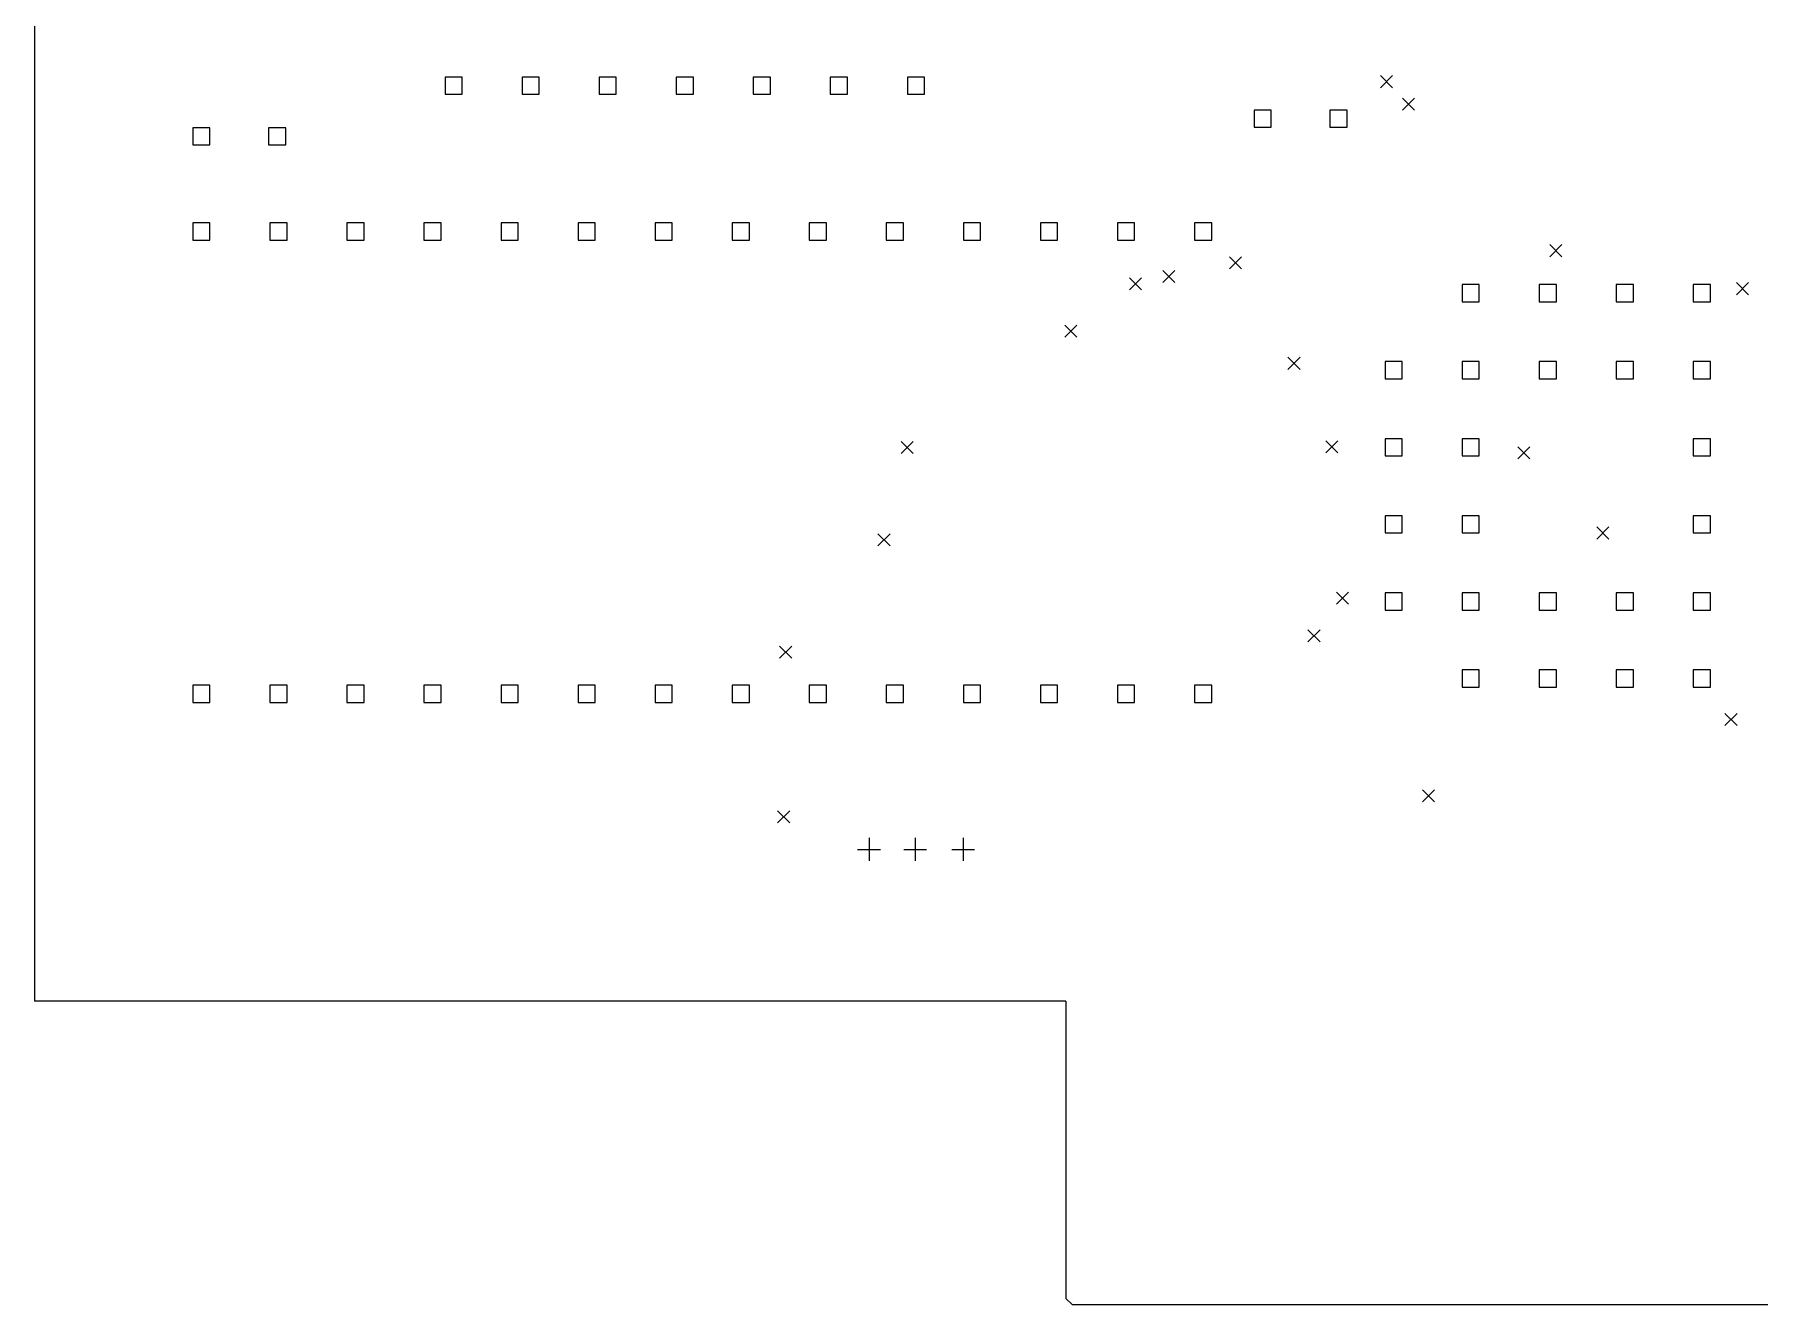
# Model space of a CAD drawing. Extents: x 98 to 216, y -166 to -40.
# Drawn here: x 100 to 156.9, y -145 to -103.1 of the extents above; entities that cross this region are included whole.
import ezdxf

# ---------------------------------------------------------------- set-up
doc = ezdxf.new("R2010")
doc.units = 0
doc.layers.add('BLACK', color=7, linetype='CONTINUOUS')

msp = doc.modelspace()

# ---------------------------------------------------------------- linework, layer by layer
at = {"layer": 'BLACK', "linetype": 'CONTINUOUS'}
for p, q in [((100, -40), (100, -135)), ((114.098, -104.547), (113.532, -104.547)), ((113.532, -104.547), (113.532, -105.113)), ((114.098, -105.113), (114.098, -104.547)), ((116.638, -104.547), (116.072, -104.547)), ((116.072, -104.547), (116.072, -105.113)), ((116.638, -105.113), (116.638, -104.547)), ((119.178, -104.547), (118.612, -104.547)), ((118.612, -104.547), (118.612, -105.113)), ((119.178, -105.113), (119.178, -104.547)), ((121.718, -104.547), (121.152, -104.547)), ((121.152, -104.547), (121.152, -105.113)), ((121.718, -105.113), (121.718, -104.547)), ((124.258, -104.547), (123.692, -104.547)), ((123.692, -104.547), (123.692, -105.113)), ((124.258, -105.113), (124.258, -104.547)), ((126.798, -104.547), (126.232, -104.547)), ((126.232, -104.547), (126.232, -105.113)), ((126.798, -105.113), (126.798, -104.547)), ((129.338, -104.547), (128.772, -104.547)), ((128.772, -104.547), (128.772, -105.113)), ((129.338, -105.113), (129.338, -104.547)), ((144.364, -104.498), (144.764, -104.898)), ((144.764, -104.498), (144.364, -104.898)), ((113.532, -105.113), (114.098, -105.113)), ((116.072, -105.113), (116.638, -105.113)), ((118.612, -105.113), (119.178, -105.113)), ((121.152, -105.113), (121.718, -105.113)), ((123.692, -105.113), (124.258, -105.113)), ((126.232, -105.113), (126.798, -105.113)), ((128.772, -105.113), (129.338, -105.113)), ((140.765, -105.635), (140.199, -105.635)), ((140.199, -105.635), (140.199, -106.201)), ((140.765, -106.201), (140.765, -105.635)), ((143.265, -105.635), (142.699, -105.635)), ((142.699, -105.635), (142.699, -106.201)), ((143.265, -106.201), (143.265, -105.635)), ((145.093, -105.244), (145.493, -105.644)), ((145.493, -105.244), (145.093, -105.644)), ((105.783, -106.217), (105.217, -106.217)), ((105.217, -106.217), (105.217, -106.783)), ((105.783, -106.783), (105.783, -106.217)), ((108.283, -106.217), (107.717, -106.217)), ((107.717, -106.217), (107.717, -106.783)), ((108.283, -106.783), (108.283, -106.217)), ((140.199, -106.201), (140.765, -106.201)), ((142.699, -106.201), (143.265, -106.201)), ((105.217, -106.783), (105.783, -106.783)), ((107.717, -106.783), (108.283, -106.783)), ((105.783, -109.352), (105.217, -109.352)), ((105.217, -109.352), (105.217, -109.918)), ((105.783, -109.918), (105.783, -109.352)), ((108.323, -109.352), (107.757, -109.352)), ((107.757, -109.352), (107.757, -109.918)), ((108.323, -109.918), (108.323, -109.352)), ((110.863, -109.352), (110.297, -109.352)), ((110.297, -109.352), (110.297, -109.918)), ((110.863, -109.918), (110.863, -109.352)), ((113.403, -109.352), (112.837, -109.352)), ((112.837, -109.352), (112.837, -109.918)), ((113.403, -109.918), (113.403, -109.352)), ((115.943, -109.352), (115.377, -109.352)), ((115.377, -109.352), (115.377, -109.918)), ((115.943, -109.918), (115.943, -109.352)), ((118.483, -109.352), (117.917, -109.352)), ((117.917, -109.352), (117.917, -109.918)), ((118.483, -109.918), (118.483, -109.352)), ((121.023, -109.352), (120.457, -109.352)), ((120.457, -109.352), (120.457, -109.918)), ((121.023, -109.918), (121.023, -109.352)), ((123.563, -109.352), (122.997, -109.352)), ((122.997, -109.352), (122.997, -109.918)), ((123.563, -109.918), (123.563, -109.352)), ((126.103, -109.352), (125.537, -109.352)), ((125.537, -109.352), (125.537, -109.918)), ((126.103, -109.918), (126.103, -109.352)), ((128.643, -109.352), (128.077, -109.352)), ((128.077, -109.352), (128.077, -109.918)), ((128.643, -109.918), (128.643, -109.352)), ((131.183, -109.352), (130.617, -109.352)), ((130.617, -109.352), (130.617, -109.918)), ((131.183, -109.918), (131.183, -109.352)), ((133.723, -109.352), (133.157, -109.352)), ((133.157, -109.352), (133.157, -109.918)), ((133.723, -109.918), (133.723, -109.352)), ((136.263, -109.352), (135.697, -109.352)), ((135.697, -109.352), (135.697, -109.918)), ((136.263, -109.918), (136.263, -109.352)), ((138.803, -109.352), (138.237, -109.352)), ((138.237, -109.352), (138.237, -109.918)), ((138.803, -109.918), (138.803, -109.352)), ((105.217, -109.918), (105.783, -109.918)), ((107.757, -109.918), (108.323, -109.918)), ((110.297, -109.918), (110.863, -109.918)), ((112.837, -109.918), (113.403, -109.918)), ((115.377, -109.918), (115.943, -109.918)), ((117.917, -109.918), (118.483, -109.918)), ((120.457, -109.918), (121.023, -109.918)), ((122.997, -109.918), (123.563, -109.918)), ((125.537, -109.918), (126.103, -109.918)), ((128.077, -109.918), (128.643, -109.918)), ((130.617, -109.918), (131.183, -109.918)), ((133.157, -109.918), (133.723, -109.918)), ((135.697, -109.918), (136.263, -109.918)), ((138.237, -109.918), (138.803, -109.918)), ((149.946, -110.068), (150.346, -110.468)), ((150.346, -110.068), (149.946, -110.468)), ((139.39, -110.467), (139.79, -110.867)), ((139.79, -110.467), (139.39, -110.867)), ((136.092, -111.16), (136.492, -111.56)), ((136.492, -111.16), (136.092, -111.56)), ((137.192, -110.92), (137.592, -111.32)), ((137.592, -110.92), (137.192, -111.32)), ((147.623, -111.387), (147.057, -111.387)), ((147.057, -111.387), (147.057, -111.953)), ((147.623, -111.953), (147.623, -111.387)), ((150.163, -111.387), (149.597, -111.387)), ((149.597, -111.387), (149.597, -111.953)), ((150.163, -111.953), (150.163, -111.387)), ((152.703, -111.387), (152.137, -111.387)), ((152.137, -111.387), (152.137, -111.953)), ((152.703, -111.953), (152.703, -111.387)), ((155.243, -111.387), (154.677, -111.387)), ((154.677, -111.387), (154.677, -111.953)), ((155.243, -111.953), (155.243, -111.387)), ((156.102, -111.323), (156.502, -111.723)), ((156.502, -111.323), (156.102, -111.723)), ((147.057, -111.953), (147.623, -111.953)), ((149.597, -111.953), (150.163, -111.953)), ((152.137, -111.953), (152.703, -111.953)), ((154.677, -111.953), (155.243, -111.953)), ((133.958, -112.724), (134.358, -113.124)), ((134.358, -112.724), (133.958, -113.124)), ((141.314, -113.783), (141.714, -114.183)), ((141.714, -113.783), (141.314, -114.183)), ((145.083, -113.927), (144.517, -113.927)), ((144.517, -113.927), (144.517, -114.493)), ((145.083, -114.493), (145.083, -113.927)), ((147.623, -113.927), (147.057, -113.927)), ((147.057, -113.927), (147.057, -114.493)), ((147.623, -114.493), (147.623, -113.927)), ((150.163, -113.927), (149.597, -113.927)), ((149.597, -113.927), (149.597, -114.493)), ((150.163, -114.493), (150.163, -113.927)), ((152.703, -113.927), (152.137, -113.927)), ((152.137, -113.927), (152.137, -114.493)), ((152.703, -114.493), (152.703, -113.927)), ((155.243, -113.927), (154.677, -113.927)), ((154.677, -113.927), (154.677, -114.493)), ((155.243, -114.493), (155.243, -113.927)), ((144.517, -114.493), (145.083, -114.493)), ((147.057, -114.493), (147.623, -114.493)), ((149.597, -114.493), (150.163, -114.493)), ((152.137, -114.493), (152.703, -114.493)), ((154.677, -114.493), (155.243, -114.493)), ((128.563, -116.554), (128.963, -116.954)), ((128.963, -116.554), (128.563, -116.954)), ((142.562, -116.531), (142.962, -116.931)), ((142.962, -116.531), (142.562, -116.931)), ((145.083, -116.467), (144.517, -116.467)), ((144.517, -116.467), (144.517, -117.033)), ((145.083, -117.033), (145.083, -116.467)), ((147.623, -116.467), (147.057, -116.467)), ((147.057, -116.467), (147.057, -117.033)), ((147.623, -117.033), (147.623, -116.467)), ((155.243, -116.467), (154.677, -116.467)), ((154.677, -116.467), (154.677, -117.033)), ((155.243, -117.033), (155.243, -116.467)), ((144.517, -117.033), (145.083, -117.033)), ((147.057, -117.033), (147.623, -117.033)), ((148.889, -116.729), (149.289, -117.129)), ((149.289, -116.729), (148.889, -117.129)), ((154.677, -117.033), (155.243, -117.033)), ((145.083, -119.007), (144.517, -119.007)), ((144.517, -119.007), (144.517, -119.573)), ((145.083, -119.573), (145.083, -119.007)), ((147.623, -119.007), (147.057, -119.007)), ((147.057, -119.007), (147.057, -119.573)), ((147.623, -119.573), (147.623, -119.007)), ((151.497, -119.376), (151.897, -119.776)), ((151.897, -119.376), (151.497, -119.776)), ((155.243, -119.007), (154.677, -119.007)), ((154.677, -119.007), (154.677, -119.573)), ((155.243, -119.573), (155.243, -119.007)), ((127.802, -119.601), (128.202, -120.001)), ((128.202, -119.601), (127.802, -120.001)), ((144.517, -119.573), (145.083, -119.573)), ((147.057, -119.573), (147.623, -119.573)), ((154.677, -119.573), (155.243, -119.573)), ((142.915, -121.52), (143.314, -121.92)), ((143.314, -121.52), (142.915, -121.92)), ((145.083, -121.547), (144.517, -121.547)), ((144.517, -121.547), (144.517, -122.113)), ((145.083, -122.113), (145.083, -121.547)), ((147.623, -121.547), (147.057, -121.547)), ((147.057, -121.547), (147.057, -122.113)), ((147.623, -122.113), (147.623, -121.547)), ((150.163, -121.547), (149.597, -121.547)), ((149.597, -121.547), (149.597, -122.113)), ((150.163, -122.113), (150.163, -121.547)), ((152.703, -121.547), (152.137, -121.547)), ((152.137, -121.547), (152.137, -122.113)), ((152.703, -122.113), (152.703, -121.547)), ((155.243, -121.547), (154.677, -121.547)), ((154.677, -121.547), (154.677, -122.113)), ((155.243, -122.113), (155.243, -121.547)), ((144.517, -122.113), (145.083, -122.113)), ((147.057, -122.113), (147.623, -122.113)), ((149.597, -122.113), (150.163, -122.113)), ((152.137, -122.113), (152.703, -122.113)), ((154.677, -122.113), (155.243, -122.113)), ((141.973, -122.762), (142.373, -123.162)), ((142.373, -122.762), (141.973, -123.162)), ((124.562, -123.304), (124.962, -123.704)), ((124.962, -123.304), (124.562, -123.704)), ((147.623, -124.087), (147.057, -124.087)), ((147.057, -124.087), (147.057, -124.653)), ((147.623, -124.653), (147.623, -124.087)), ((150.163, -124.087), (149.597, -124.087)), ((149.597, -124.087), (149.597, -124.653)), ((150.163, -124.653), (150.163, -124.087)), ((152.703, -124.087), (152.137, -124.087)), ((152.137, -124.087), (152.137, -124.653)), ((152.703, -124.653), (152.703, -124.087)), ((155.243, -124.087), (154.677, -124.087)), ((154.677, -124.087), (154.677, -124.653)), ((155.243, -124.653), (155.243, -124.087)), ((105.783, -124.592), (105.217, -124.592)), ((105.217, -124.592), (105.217, -125.158)), ((105.783, -125.158), (105.783, -124.592)), ((108.323, -124.592), (107.757, -124.592)), ((107.757, -124.592), (107.757, -125.158)), ((108.323, -125.158), (108.323, -124.592)), ((110.863, -124.592), (110.297, -124.592)), ((110.297, -124.592), (110.297, -125.158)), ((110.863, -125.158), (110.863, -124.592)), ((113.403, -124.592), (112.837, -124.592)), ((112.837, -124.592), (112.837, -125.158)), ((113.403, -125.158), (113.403, -124.592)), ((115.943, -124.592), (115.377, -124.592)), ((115.377, -124.592), (115.377, -125.158)), ((115.943, -125.158), (115.943, -124.592)), ((118.483, -124.592), (117.917, -124.592)), ((117.917, -124.592), (117.917, -125.158)), ((118.483, -125.158), (118.483, -124.592)), ((121.023, -124.592), (120.457, -124.592)), ((120.457, -124.592), (120.457, -125.158)), ((121.023, -125.158), (121.023, -124.592)), ((123.563, -124.592), (122.997, -124.592)), ((122.997, -124.592), (122.997, -125.158)), ((123.563, -125.158), (123.563, -124.592)), ((126.103, -124.592), (125.537, -124.592)), ((125.537, -124.592), (125.537, -125.158)), ((126.103, -125.158), (126.103, -124.592)), ((128.643, -124.592), (128.077, -124.592)), ((128.077, -124.592), (128.077, -125.158)), ((128.643, -125.158), (128.643, -124.592)), ((131.183, -124.592), (130.617, -124.592)), ((130.617, -124.592), (130.617, -125.158)), ((131.183, -125.158), (131.183, -124.592)), ((133.723, -124.592), (133.157, -124.592)), ((133.157, -124.592), (133.157, -125.158)), ((133.723, -125.158), (133.723, -124.592)), ((136.263, -124.592), (135.697, -124.592)), ((135.697, -124.592), (135.697, -125.158)), ((136.263, -125.158), (136.263, -124.592)), ((138.803, -124.592), (138.237, -124.592)), ((138.237, -124.592), (138.237, -125.158)), ((138.803, -125.158), (138.803, -124.592)), ((147.057, -124.653), (147.623, -124.653)), ((149.597, -124.653), (150.163, -124.653)), ((152.137, -124.653), (152.703, -124.653)), ((154.677, -124.653), (155.243, -124.653)), ((105.217, -125.158), (105.783, -125.158)), ((107.757, -125.158), (108.323, -125.158)), ((110.297, -125.158), (110.863, -125.158)), ((112.837, -125.158), (113.403, -125.158)), ((115.377, -125.158), (115.943, -125.158)), ((117.917, -125.158), (118.483, -125.158)), ((120.457, -125.158), (121.023, -125.158)), ((122.997, -125.158), (123.563, -125.158)), ((125.537, -125.158), (126.103, -125.158)), ((128.077, -125.158), (128.643, -125.158)), ((130.617, -125.158), (131.183, -125.158)), ((133.157, -125.158), (133.723, -125.158)), ((135.697, -125.158), (136.263, -125.158)), ((138.237, -125.158), (138.803, -125.158)), ((155.72, -125.518), (156.12, -125.918)), ((156.12, -125.518), (155.72, -125.918)), ((145.752, -128.034), (146.152, -128.434)), ((146.152, -128.034), (145.752, -128.434)), ((124.495, -128.725), (124.895, -129.125)), ((124.895, -128.725), (124.495, -129.125)), ((127.508, -129.625), (127.508, -130.375)), ((129.032, -129.625), (129.032, -130.375)), ((130.607, -129.625), (130.607, -130.375)), ((127.133, -130), (127.883, -130)), ((128.657, -130), (129.407, -130)), ((130.232, -130), (130.982, -130)), ((134, -135), (100, -135)), ((134, -135), (134, -144.8)), ((134, -144.8), (134.2, -145)), ((134.2, -145), (191.7, -145))]:
    msp.add_line(p, q, dxfattribs=at)

doc.saveas('drawing.dxf')
